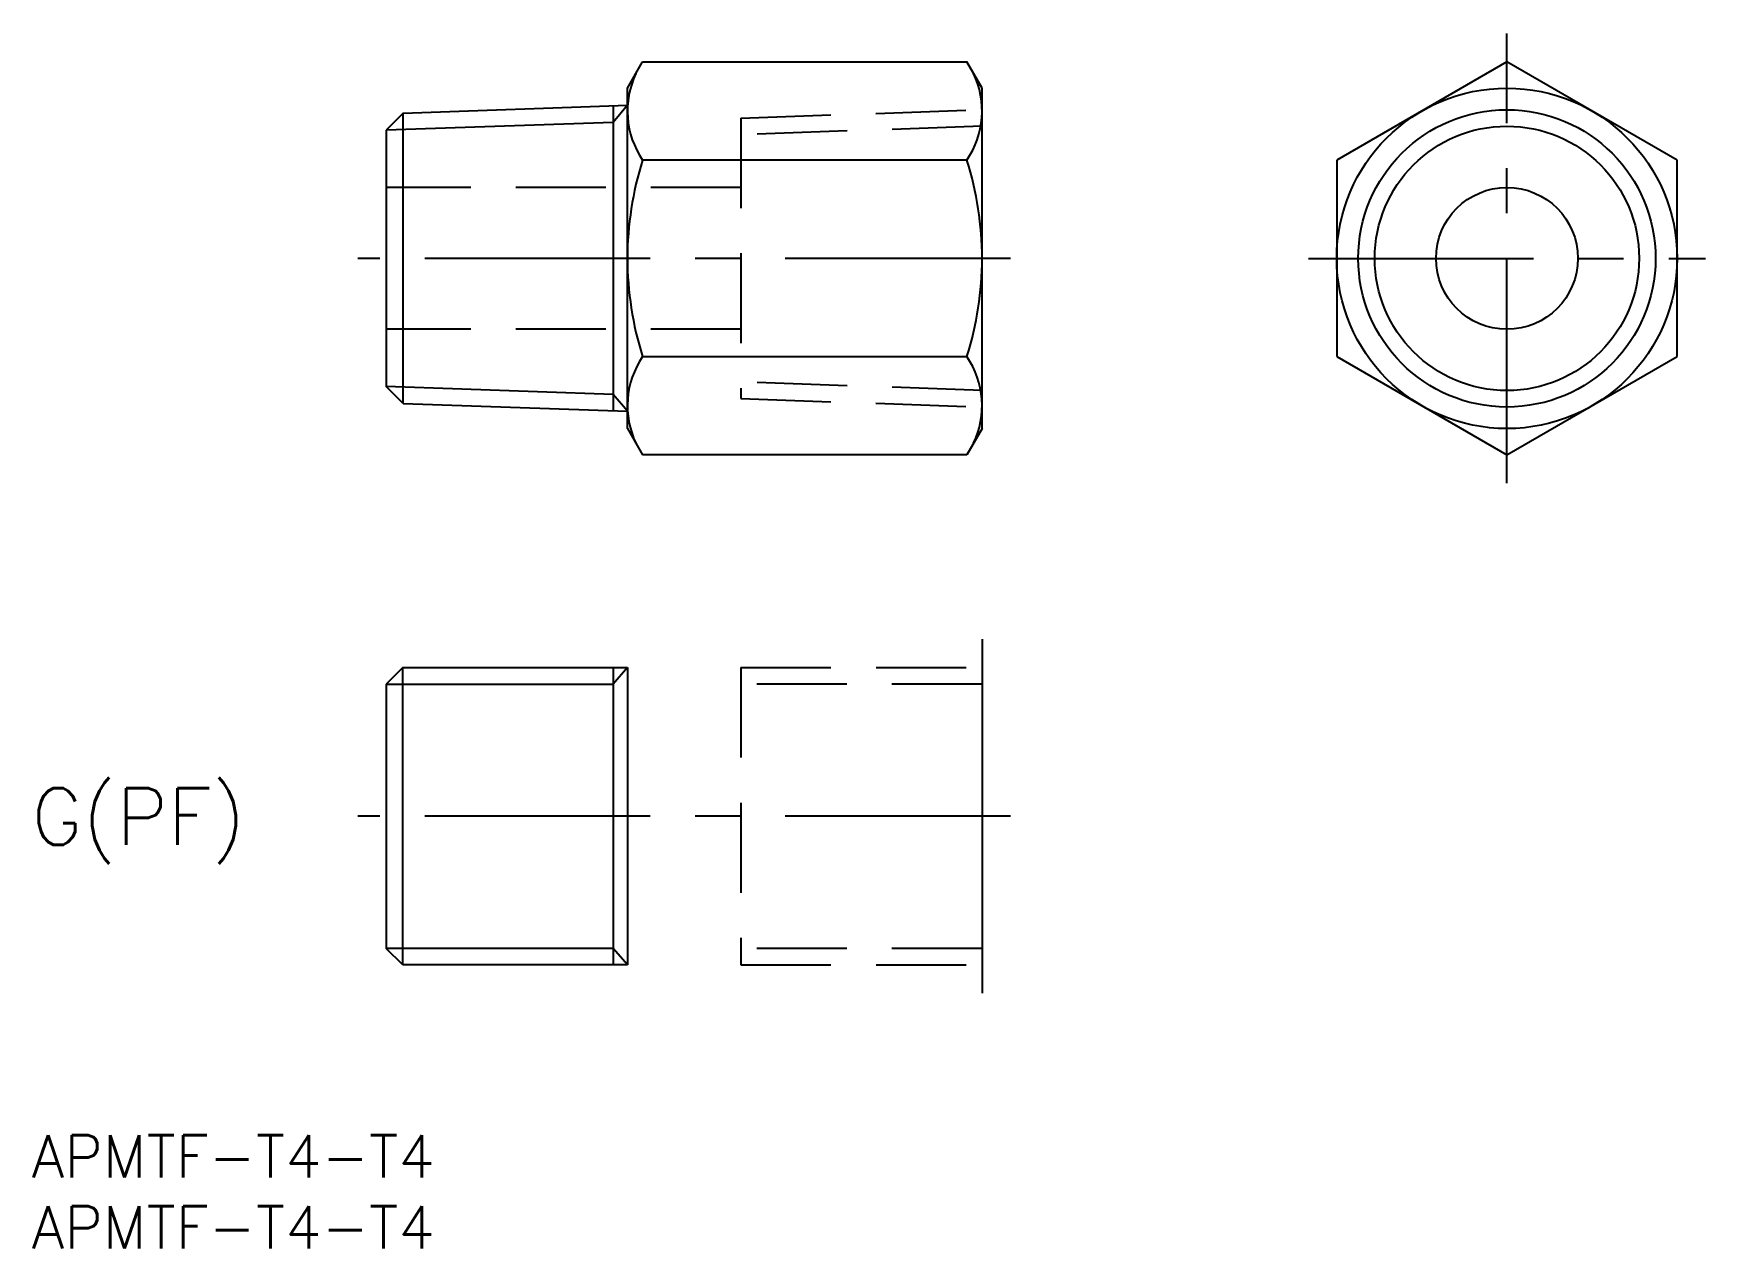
# Model space of a CAD drawing. Extents: x 0 to 118, y -8 to 78.
import ezdxf

# ---------------------------------------------------------------- set-up
doc = ezdxf.new("R2010")
doc.units = 0
doc.header["$LTSCALE"] = 0.5
doc.linetypes.add('CENTER', pattern=[50.8, 31.75, -6.35, 6.35, -6.35])
doc.linetypes.add('DASHED', pattern=[19.05, 12.7, -6.35])
for name, color, linetype in [('MSM_CENTER', 1, 'CENTER'), ('MSM_CONTINUOUS', 7, 'CONTINUOUS'), ('MSM_DASHED', 4, 'DASHED'), ('MSM_NARROW', 5, 'CONTINUOUS'), ('MSM_PART_NUMBER', 7, 'CONTINUOUS')]:
    doc.layers.add(name, color=color, linetype=linetype)
doc.styles.get("Standard").update_dxf_attribs({"font": 'txt.shx', "height": 3, "bigfont": 'bigfont.shx'})

# ---------------------------------------------------------------- blocks, each defined once
blk = doc.blocks.new('*U4')
at = {"layer": 'MSM_PART_NUMBER'}
blk.add_text('APMTF-T4-T4', height=3, dxfattribs=at).set_placement((0, -3))
blk = doc.blocks.new('*U5')
at = {"layer": 'MSM_PART_NUMBER'}
blk.add_text('APMTF-T4-T4', height=3, dxfattribs=at).set_placement((0, -8))

msp = doc.modelspace()

# ---------------------------------------------------------------- linework, layer by layer
at = {"layer": 'MSM_CENTER'}
for p, q in [((104, 45.95), (104, 77.67)), ((69, 61.81), (23, 61.81)), ((90, 61.81), (118, 61.81)), ((69, 22.48), (23, 22.48))]:
    msp.add_line(p, q, dxfattribs=at)
at = {"layer": 'MSM_CONTINUOUS'}
for p, q in [((42, 73.81), (43.07, 75.67)), ((43.07, 75.67), (65.93, 75.67)), ((67, 73.81), (65.93, 75.67)), ((104, 75.67), (92, 68.74)), ((116, 68.74), (104, 75.67)), ((42, 49.81), (42, 73.81)), ((67, 49.81), (67, 73.81)), ((26.2, 72.05), (25, 70.84)), ((26.2, 72.05), (42, 72.6)), ((26.2, 51.58), (26.2, 72.05)), ((41, 72.56), (41, 51.06)), ((25, 70.84), (25, 52.78)), ((65.93, 68.74), (43.07, 68.74)), ((92, 68.74), (92, 54.88)), ((116, 54.88), (116, 68.74)), ((43.07, 54.88), (65.93, 54.88)), ((92, 54.88), (104, 47.95)), ((104, 47.95), (116, 54.88)), ((26.2, 51.58), (25, 52.78)), ((26.2, 51.58), (42, 51.03)), ((42, 49.81), (43.07, 47.95)), ((67, 49.81), (65.93, 47.95)), ((65.93, 47.95), (43.07, 47.95)), ((67, 34.96), (67, 10)), ((26.16, 32.96), (25, 31.79)), ((26.16, 32.96), (42, 32.96)), ((26.16, 12), (26.16, 32.96)), ((41, 32.96), (41, 12)), ((42, 32.96), (42, 12)), ((25, 31.79), (25, 13.16)), ((26.16, 12), (25, 13.16)), ((42, 12), (26.16, 12))]:
    msp.add_line(p, q, dxfattribs=at)
for radius in [12, 9.32, 5]:
    msp.add_circle((104, 61.81), radius, dxfattribs=at)
for centre, radius, start, end in [((48.13, 72.2), 6.13, 154.3842, 214.3842), ((60.87, 72.2), 6.13, 325.6158, 25.6158), ((64.93, 61.81), 22.93, 162.412, 197.588), ((44.07, 61.81), 22.93, 342.412, 17.588), ((48.13, 51.42), 6.13, 145.6158, 205.6158), ((60.87, 51.42), 6.13, 334.3842, 34.3842)]:
    msp.add_arc(centre, radius, start, end, dxfattribs=at)
at = {"layer": 'MSM_DASHED'}
for p, q in [((50, 71.7), (67, 72.29)), ((50, 71.7), (50, 51.93)), ((67, 71.13), (50, 70.53)), ((50, 66.81), (25, 66.81)), ((50, 56.81), (25, 56.81)), ((67, 52.5), (50, 53.09)), ((50, 51.93), (67, 51.33)), ((50, 32.96), (67, 32.96)), ((50, 32.96), (50, 12)), ((67, 31.79), (50, 31.79)), ((67, 13.16), (50, 13.16)), ((50, 12), (67, 12))]:
    msp.add_line(p, q, dxfattribs=at)
at = {"layer": 'MSM_NARROW'}
for p, q in [((42, 72.6), (41, 71.4)), ((41, 71.4), (25, 70.84)), ((41, 52.22), (25, 52.78)), ((42, 51.03), (41, 52.22)), ((42, 32.96), (41, 31.79)), ((25, 31.79), (41, 31.79)), ((41, 13.16), (25, 13.16)), ((42, 12), (41, 13.16))]:
    msp.add_line(p, q, dxfattribs=at)
msp.add_circle((104, 61.81), 10.48, dxfattribs=at)

# ---------------------------------------------------------------- block references
at = {"layer": 'MSM_CONTINUOUS'}
for name in ['*U4', '*U5']:
    msp.add_blockref(name, (0, 0), dxfattribs=at)

# ---------------------------------------------------------------- texts
at = {"layer": 'MSM_PART_NUMBER'}
msp.add_text('G(PF)', height=4, dxfattribs=at).set_placement((-0.01, 20.46))

doc.saveas('drawing.dxf')
